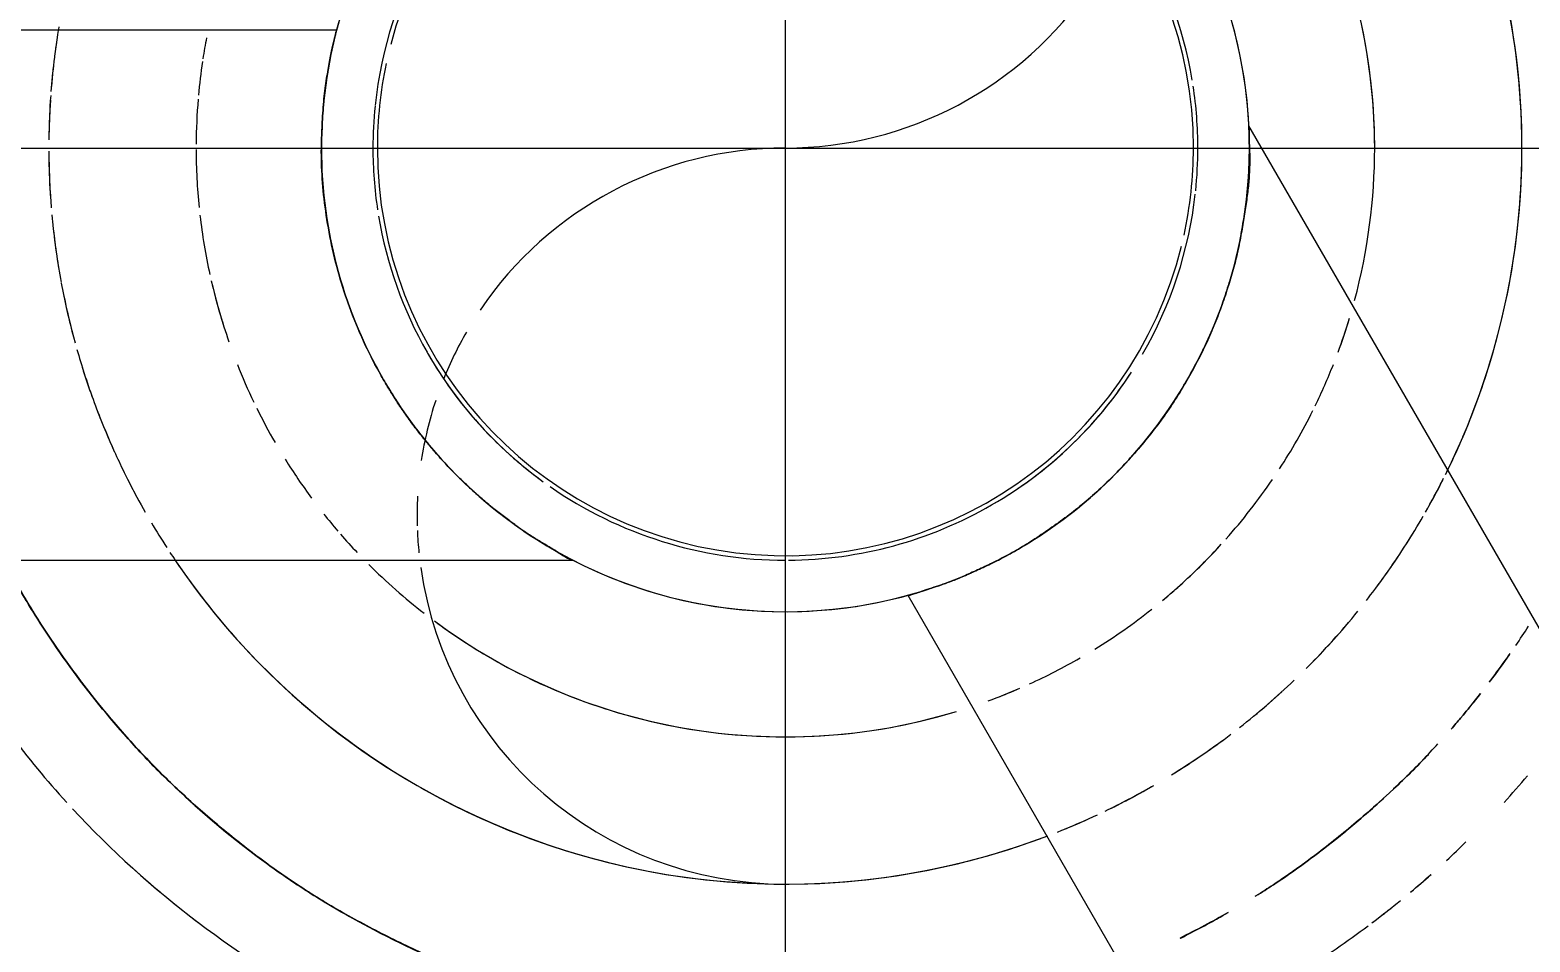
# Model space of a CAD drawing. Header units: metres. Extents: x -24.8 to 3.4, y -2.1 to 25.8.
# Drawn here: x -4.67498 to -4.64952, y 0.48652 to 0.502 of the extents above; entities that cross this region are included whole.
import ezdxf

# ---------------------------------------------------------------- set-up
doc = ezdxf.new("R2010")
doc.units = ezdxf.units.M
for name, color, linetype, lineweight in [('A-ANNO-DIMS', 7, 'Continuous', 5), ('A-ANNO-DIMS-25', 7, 'Continuous', 5), ('P-PIPE', 7, 'Continuous', 5), ('P-PIPE-CNTR', 7, 'Continuous', 5), ('P-SANR-FIXT', 7, 'Continuous', 5)]:
    doc.layers.add(name, color=color, linetype=linetype, lineweight=lineweight)
doc.styles.add('Century Gothic_4', font='GOTHIC.TTF', dxfattribs={"height": 0.025})
doc.dimstyles.new('Setores_1_mm_1', dxfattribs={"dimscale": 0.3048, "dimtxt": 0.02610420674293815, "dimasz": 0.2604166666666666, "dimexe": 0.1968503937007874, "dimexo": 0.1230314960629921, "dimgap": 0.1435367454068242, "dimtad": 1, "dimrnd": 0.01, "dimzin": 0, "dimdsep": 46, "dimtxsty": 'Century Gothic_4', "dimblk1": 'OBLIQUE', "dimblk2": 'OBLIQUE', "dimsah": 1, "dimcen": 0.09, "dimazin": 0, "dimtfac": 1, "dimtdec": 4, "dimtix": 1, "dimtmove": 0, "dimatfit": 3, "dimfxl": 1, "dimtvp": 1, "dimtolj": 1, "dimtzin": 0, "dimarcsym": 2})

# ---------------------------------------------------------------- blocks, each defined once
blk = doc.blocks.new('UT_Ducha higiênica - UT_Ducha higiênica-3628668-BB')
at = {"layer": 'P-SANR-FIXT'}
for p, q in [((-10.99669107827155, 0.5019999999999996), (-11.01957471261543, 0.5019999999999996)), ((-10.96776253478857, 0.4770862251849087), (-10.98120913343246, 0.5003764172242423)), ((-11.01957471261543, 0.4929999999999973), (-10.99268151532814, 0.4929999999999973)), ((-10.98699858059477, 0.4924040338572263), (-10.97555676342256, 0.472586225184782))]:
    blk.add_line(p, q, dxfattribs=at)
for centre, radius, start, end in [((-10.98907471261542, 0.5), 0.01499999999999524, 359.9999999999991, 52.45709492384233), ((-10.98907471261535, 0.5), 0.007874580992599078, 4.460727940752582e-13, 180), ((-10.98907471261535, 0.5), 0.007874580992597302, 180, 0), ((-10.98907471261542, 0.5), 0.01500000000000407, 207.9268678150187, 292.4570949241784)]:
    blk.add_arc(centre, radius, start, end, dxfattribs=at)
at = {"layer": 'P-SANR-FIXT', "color": 253, "true_color": 0xa6a6a6}
for centre, radius, start, end in [((-10.98907471261542, 0.5), 0.01249999999999929, 359.9999999999996, 50.87077809407534), ((-10.98907471261535, 0.5), 0.007874580992599078, 4.460727940752582e-13, 180), ((-10.98907471261535, 0.5), 0.007874580992599078, 4.460727940752582e-13, 180), ((-10.98907471261541, 0.5000000000000007), 0.01000000000000009, 359.9999999999984, 48.4913028495025), ((-10.98907471261535, 0.5), 0.006924652297967358, 9.186178726684442e-13, 165.3081653416415), ((-10.98907471261535, 0.5), 0.006924652297971789, 168.0349155682232, 179.9999999999999), ((-10.98907471261535, 0.5), 0.007874580992597302, 180, 0), ((-10.98907471261535, 0.5), 0.00787458099259375, 180, 0), ((-10.98907471261535, 0.5), 0.006924652297970272, 180.0000000000001, 346.0621855442309), ((-10.98907471261535, 0.5), 0.00692465229796646, 347.654695782666, 0), ((-10.98907471261541, 0.5000000000000007), 0.009999999999999605, 344.9999999999951, 359.9999999999955), ((-10.98907471261542, 0.5), 0.01250000000000287, 333.9150769505802, 359.9999999999994), ((-10.98907471261542, 0.5), 0.0124999999999983, 214.3455844122642, 290.8707780944263), ((-10.98907471261541, 0.5000000000000007), 0.009999999999999728, 224.9999999999968, 232.2007364763398), ((-10.98907471261542, 0.5), 0.01500000000000043, 211.6947638325827, 222.0343820555475), ((-10.98907471261541, 0.5000000000000007), 0.01000000000000207, 233.4374999998324, 286.8729653399795), ((-10.98907471261542, 0.5), 0.01499999999999331, 325.7210399317092, 327.2182693517577), ((-10.98907471261542, 0.5), 0.0149999999999949, 322.8068220142629, 325.0951171073077), ((-10.98907471261542, 0.5), 0.01499999999999597, 320.1764769263763, 321.8504674213102), ((-10.98907471261542, 0.5), 0.01499999999999566, 316.1246208904353, 317.5877891786339), ((-10.98907471261542, 0.5), 0.01499999999999206, 307.2826988755065, 315.0000000000105), ((-10.98907471261542, 0.5), 0.01499999999999227, 302.0936002104436, 305.8898077391485), ((-10.98907471261542, 0.5), 0.01499999999999784, 296.5698654959632, 299.6542506593273)]:
    blk.add_arc(centre, radius, start, end, dxfattribs=at)
at = {"layer": 'P-SANR-FIXT', "color": 254, "true_color": 0xdfdfdf}
for centre, radius, start, end in [((-10.98907471261542, 0.5), 0.0125000000000006, 5.088887490342156e-13, 45.00000000000026), ((-10.98907471261535, 0.5), 0.007874580992595867, 8.078029001043795e-13, 59.13979484961662), ((-10.98907471261544, 0.5000000000000092), 0.007000000000000022, 9.496322211354105, 54.05693338717622), ((-10.98907471261544, 0.5000000000000092), 0.00700000000000146, 9.49632221135602, 54.05693338718181), ((-10.98907471261535, 0.5), 0.007874580992595968, 150.0000000000037, 180.0000000000002), ((-10.98907471261544, 0.5000000000000092), 0.007000000000000759, 150.314793809861, 174.0569333768611), ((-10.98907471261544, 0.5000000000000092), 0.007000000000001311, 150.3147938098374, 174.0569333768607), ((-10.98907471261541, 0.5000000000000007), 0.009999999999998684, 6.361109362925199e-13, 15.00000000000065), ((-10.98907471261542, 0.5), 0.0124999999999985, 171.3712101809212, 172.8407771679282), ((-10.98907471261541, 0.5000000000000007), 0.009999999999997579, 169.2025657086964, 171.2912575496474), ((-10.98907471261542, 0.5), 0.01250000000000053, 173.2585033924751, 175.606225830556), ((-10.98907471261541, 0.5000000000000007), 0.009999999999997573, 171.5625000000577, 174.8659054470339), ((-10.98907471261544, 0.5000000000000092), 0.00700000000000206, 9.08729908990116e-13, 8.637522792247548), ((-10.98907471261544, 0.5000000000000092), 0.007000000000002326, 9.08729908989459e-13, 8.637522792247871), ((-10.98907471261542, 0.5), 0.01249999999999774, 176.2715738973482, 179.3561400195359), ((-10.98907471261541, 0.5000000000000007), 0.009999999999994761, 175.2416114417314, 179.6301761423063), ((-10.98907471261544, 0.5000000000000092), 0.006999999999999673, 174.160608633676, 180), ((-10.98907471261544, 0.5000000000000092), 0.006999999999997897, 174.1606086336774, 180), ((-10.98907471261542, 0.5), 0.01250000000000053, 180.2366182109479, 184.2063479693639), ((-10.98907471261541, 0.5000000000000007), 0.00999999999999734, 180.1359100770842, 185.7860035821161), ((-10.98907471261535, 0.5), 0.007874580992595002, 180, 209.3829096236941), ((-10.98907471261544, 0.5000000000000092), 0.007000000000000363, 180, 188.6375226234741), ((-10.98907471261544, 0.5000000000000092), 0.007000000000000363, 180, 188.6375226234741), ((-10.98907471261535, 0.5), 0.007874580992597302, 330.8424480192313, 0), ((-10.98907471261544, 0.5000000000000092), 0.006999999999997897, 354.0569333912052, 0), ((-10.98907471261544, 0.5000000000000092), 0.007000000000003226, 354.0569333912022, 0), ((-10.98907471261541, 0.5000000000000007), 0.01000000000000156, 344.9999999999957, 0), ((-10.98907471261542, 0.5), 0.01249999999999996, 333.9150769505832, 2.544443745170813e-13), ((-10.98907471261544, 0.5000000000000092), 0.00699999999999686, 330.0000000003106, 353.5783911071567), ((-10.98907471261544, 0.5000000000000092), 0.007000000000002156, 330.0000000003064, 353.5783911071569), ((-10.98907471261542, 0.5), 0.01249999999999836, 185.220006377664, 189.4773970807998), ((-10.98907471261541, 0.5000000000000007), 0.01000000000000224, 186.5625000000089, 192.4117640572838), ((-10.98907471261544, 0.5000000000000092), 0.007000000000002482, 189.4963222095368, 209.6852061901446), ((-10.98907471261544, 0.5000000000000092), 0.006999999999997852, 189.4963222095307, 209.68520619015), ((-10.98907471261542, 0.5), 0.01249999999999561, 190.5763907439876, 194.6805557230521), ((-10.98907471261541, 0.5000000000000007), 0.01000000000000283, 193.0474852816784, 199.204176453834), ((-10.98907471261541, 0.5000000000000007), 0.009999999999999733, 339.7032784502007, 343.2031597390673), ((-10.98907471261542, 0.5), 0.01249999999999862, 195.8800879147047, 199.835184176473), ((-10.98907471261544, 0.5000000000000092), 0.007000000000000071, 210.0000000004509, 234.0569333809045), ((-10.98907471261544, 0.5000000000000092), 0.006999999999999936, 210.0000000004578, 224.9999999999993), ((-10.98907471261541, 0.5000000000000007), 0.0100000000000013, 201.5624999999515, 205.5546525334702), ((-10.98907471261544, 0.5000000000000092), 0.007000000000000804, 300.0000000006086, 327.0725126790691), ((-10.98907471261544, 0.5000000000000092), 0.006999999999999839, 315.0000000000105, 327.0725126790726), ((-10.98907471261541, 0.5000000000000007), 0.009999999999998612, 334.0484734996619, 338.4375000000223), ((-10.98907471261535, 0.5), 0.007874580992595099, 210.567377676559, 239.9999999999982), ((-10.98907471261535, 0.5), 0.007874580992597413, 301.632335961364, 328.9686529740924), ((-10.98907471261542, 0.5), 0.0125000000000008, 200.9801059551672, 204.3453914265765), ((-10.98907471261541, 0.5000000000000007), 0.01000000000000206, 206.2254013819048, 209.9999999998978), ((-10.98907471261541, 0.5000000000000007), 0.01000000000000082, 326.992302143182, 333.5181071895544), ((-10.98907471261544, 0.5000000000000092), 0.006999999999996547, 224.9999999999857, 234.0569333809243), ((-10.98907471261544, 0.5000000000000092), 0.007000000000001192, 300.0000000006071, 315.0000000000048), ((-10.98907471261542, 0.5), 0.01250000000000151, 205.3546732271589, 208.0916945716876), ((-10.98907471261541, 0.5000000000000007), 0.01000000000000261, 211.9131426798558, 216.4815836154827), ((-10.98907471261541, 0.5000000000000007), 0.01000000000000153, 318.3915301691925, 325.7600498609655), ((-10.98907471261542, 0.5), 0.01250000000000278, 330.9145501898525, 333.3383266435388), ((-10.98907471261544, 0.5000000000000092), 0.006999999999999673, 235.2310273686996, 269.9999999999996), ((-10.98907471261544, 0.5000000000000092), 0.006999999999997897, 235.2310273687036, 269.9999999999996), ((-10.98907471261544, 0.5000000000000092), 0.00700000000000123, 270.4434335828425, 299.9999999999878), ((-10.98907471261544, 0.5000000000000092), 0.006999999999996615, 270.4434335828864, 300.0000000000042), ((-10.98907471261541, 0.5000000000000007), 0.00999999999999732, 218.4374999998452, 220.584524228729), ((-10.98907471261542, 0.5), 0.01250000000000195, 327.3750000000103, 329.9999999999978), ((-10.98907471261541, 0.5000000000000007), 0.009999999999999157, 220.9621276740984, 223.3944148815366), ((-10.98907471261535, 0.5), 0.007874580992595987, 240.4019693269685, 300.0000000000094), ((-10.98907471261541, 0.5000000000000007), 0.009999999999998474, 314.9999999999988, 317.7036152264334), ((-10.98907471261542, 0.5), 0.01250000000000142, 322.0777517247054, 326.322463254041), ((-10.98907471261542, 0.5), 0.01499999999999992, 207.9268678150219, 211.6947638325819), ((-10.98907471261542, 0.5), 0.01250000000000115, 214.3455844122706, 290.870778094422), ((-10.98907471261541, 0.5000000000000007), 0.01000000000000276, 309.7980108102436, 314.9999999999045), ((-10.98907471261541, 0.5000000000000007), 0.0100000000000012, 301.6736529005153, 308.437499999938), ((-10.98907471261542, 0.5), 0.0125000000000006, 314.9999999999998, 319.9787924786841), ((-10.98907471261542, 0.5), 0.01499999999999932, 325.7210399317103, 327.2182693517547), ((-10.98907471261541, 0.5000000000000007), 0.009999999999999055, 240.0000000000022, 252.3186190429961), ((-10.98907471261541, 0.5000000000000007), 0.0100000000000011, 294.4722572899616, 299.9999999998811), ((-10.98907471261542, 0.5), 0.0150000000000024, 322.8068220142534, 325.0951171073061), ((-10.98907471261541, 0.5000000000000007), 0.01000000000000181, 290.1135267403522, 293.437499999869), ((-10.98907471261542, 0.5), 0.01250000000000157, 309.7468700584993, 312.3749999999865), ((-10.98907471261542, 0.5), 0.01500000000000385, 320.1764769263704, 321.8504674213082), ((-10.98907471261541, 0.5000000000000007), 0.009999999999998718, 253.1270346600144, 254.999999999841), ((-10.98907471261541, 0.5000000000000007), 0.009999999999998193, 254.9999999999984, 284.9999999998338), ((-10.98907471261541, 0.5000000000000007), 0.01000000000000034, 284.999999999998, 286.8729653399823), ((-10.98907471261542, 0.5), 0.01250000000000295, 301.9256212864982, 307.2075802553225), ((-10.98907471261542, 0.5), 0.01500000000000022, 222.0343820555471, 224.9999999999998), ((-10.98907471261542, 0.5), 0.01500000000000025, 226.3789540936264, 239.9348695129934), ((-10.98907471261542, 0.5), 0.01250000000000181, 295.7308222135978, 300.0000000000087), ((-10.98907471261542, 0.5), 0.01250000000000161, 292.263846551988, 295.0651753646389), ((-10.98907471261542, 0.5), 0.01500000000000153, 240.0000000000013, 254.4979362410573)]:
    blk.add_arc(centre, radius, start, end, dxfattribs=at)
at = {"layer": 'P-SANR-FIXT', "color": 7, "true_color": 0xf3f3f3}
for centre, radius, start, end in [((-10.98907471261542, 0.5), 0.01249999999999918, 171.3712101809225, 172.8407771679283), ((-10.98907471261541, 0.5000000000000007), 0.009999999999998888, 169.2025657086932, 171.2912575496439), ((-10.98907471261542, 0.5), 0.01249999999999674, 173.2585033924772, 175.6062258305578), ((-10.98907471261541, 0.5000000000000007), 0.01000000000000043, 171.5625000000499, 174.86590544703), ((-10.98907471261542, 0.5), 0.01249999999999926, 176.2715738973482, 179.3561400195362), ((-10.98907471261541, 0.5000000000000007), 0.01000000000000075, 175.2416114417288, 179.6301761423031), ((-10.98907471261542, 0.5), 0.01250000000000206, 180.2366182109487, 184.2063479693643), ((-10.98907471261541, 0.5000000000000007), 0.0100000000000012, 180.1359100770808, 185.7860035821151), ((-10.98907471261542, 0.5), 0.0125000000000018, 185.2200063776659, 189.4773970808015), ((-10.98907471261541, 0.5000000000000007), 0.009999999999998154, 186.5625000000026, 192.4117640572756), ((-10.98907471261542, 0.5), 0.0124999999999977, 190.5763907439884, 194.6805557230528), ((-10.98907471261541, 0.5000000000000007), 0.009999999999997978, 193.0474852816691, 197.6813809569737), ((-10.98907471261541, 0.5000000000000007), 0.0100000000000019, 339.7032784501954, 343.0588571617243), ((-10.98907471261542, 0.5), 0.01249999999999999, 195.8800879147066, 199.8351841764754), ((-10.98907471261544, 0.5000000000000092), 0.007000000000002118, 209.6852061901437, 209.9999999999991), ((-10.98907471261544, 0.5000000000000092), 0.006999999999997503, 209.685206190149, 210.0000000000046), ((-10.98907471261541, 0.5000000000000007), 0.01000000000000069, 201.5624999999477, 205.5546525334663), ((-10.98907471261541, 0.5000000000000007), 0.0100000000000006, 334.0484734996321, 338.4375000000163), ((-10.98907471261542, 0.5), 0.01249999999999721, 200.980105955159, 204.3453914265705), ((-10.98907471261541, 0.5000000000000007), 0.01000000000000039, 206.2254013818991, 209.9999999998919), ((-10.98907471261541, 0.5000000000000007), 0.009999999999999424, 326.9923021431679, 333.518107189537), ((-10.98907471261542, 0.5), 0.01250000000000127, 205.3546732271586, 208.0916945716834), ((-10.98907471261541, 0.5000000000000007), 0.009999999999999584, 211.9131426798463, 216.4815836154729), ((-10.98907471261541, 0.5000000000000007), 0.01000000000000344, 318.3915301691864, 325.7600498609543), ((-10.98907471261542, 0.5), 0.01250000000000512, 330.9145501898481, 333.3383266435455), ((-10.98907471261541, 0.5000000000000007), 0.00999999999999842, 218.4374999998468, 220.5845242287308), ((-10.98907471261542, 0.5), 0.01249999999999811, 327.3750000000139, 330.0000000000016), ((-10.98907471261541, 0.5000000000000007), 0.01000000000000077, 220.9621276741019, 223.39441488154), ((-10.98907471261541, 0.5000000000000007), 0.009999999999998533, 309.7980108102552, 317.7036152264247), ((-10.98907471261542, 0.5), 0.01249999999999757, 322.077751724729, 326.3224632540492), ((-10.98907471261541, 0.5000000000000007), 0.009999999999998222, 224.9999999999914, 232.2007364763364), ((-10.98907471261541, 0.5000000000000007), 0.009999999999996989, 301.6736529005246, 308.4374999999302), ((-10.98907471261541, 0.5000000000000007), 0.01000000000000082, 233.4374999998137, 239.9999999998467), ((-10.98907471261542, 0.5), 0.01250000000000122, 314.9999999999984, 319.9787924786775), ((-10.98907471261541, 0.5000000000000007), 0.009999999999998614, 294.4722572899664, 299.9999999998699), ((-10.98907471261541, 0.5000000000000007), 0.009999999999997778, 290.9466991410492, 293.437499999877), ((-10.98907471261542, 0.5), 0.01249999999999673, 309.746870058504, 312.3749999999975), ((-10.98907471261542, 0.5), 0.01250000000000134, 301.9256212865016, 307.2075802553261), ((-10.98907471261542, 0.5), 0.01500000000000033, 316.1246208904361, 317.5877891786296), ((-10.98907471261542, 0.5), 0.0124999999999982, 295.7308222136043, 299.8122296408292), ((-10.98907471261542, 0.5), 0.01500000000000217, 307.2826988755032, 312.6073881704191), ((-10.98907471261542, 0.5), 0.01249999999999831, 292.2638465519933, 295.0651753646374), ((-10.98907471261542, 0.5), 0.01500000000000258, 302.0936002104421, 305.889807739129), ((-10.98907471261542, 0.5), 0.01499999999999708, 296.5698654959812, 299.6542506593264)]:
    blk.add_arc(centre, radius, start, end, dxfattribs=at)
at = {"layer": 'P-SANR-FIXT', "color": 7, "true_color": 0xfafafa}
blk.add_arc((-10.98907471261542, 0.5), 0.01250000000000078, 299.8122296408242, 300.0000000000109, dxfattribs=at)
at = {"layer": 'P-SANR-FIXT'}
for points, knots in [([(-10.99694929360795, 0.5), (-10.99694600552347, 0.5001533981529037), (-10.99693508847039, 0.5004473710641563), (-10.99691231874376, 0.500777425325057), (-10.99688551707619, 0.501016019920335), (-10.99686086203664, 0.5011816090876627), (-10.99683485809986, 0.5013333583706098), (-10.99681102743689, 0.5014708042318814), (-10.99678815736388, 0.5015933814801337), (-10.99675608365553, 0.5017363033173834), (-10.99670913070762, 0.5019314333450662), (-10.99669389068603, 0.5020000000000018), (-10.99669107827155, 0.5020000000000018)], [0, 0, 0, 0, 0.125, 0.25, 0.3125, 0.375, 0.4375, 0.5, 0.5625, 0.625, 0.75, 1, 1, 1, 1]), ([(-10.99268151532814, 0.4930000000000018), (-10.99270059924207, 0.4930000000000018), (-10.99274943991985, 0.4930210057822786), (-10.99285612307071, 0.4930843153777629), (-10.99295465129063, 0.4931479274532062), (-10.99308075643453, 0.4932253259400249), (-10.99323255139676, 0.4933146622454013), (-10.99339782623393, 0.4934154250368425), (-10.99356312403248, 0.4935282880690359), (-10.99373029859723, 0.4936516634472162), (-10.99390765940625, 0.4937834284536297), (-10.99408788494465, 0.4939246746516761), (-10.99426602162871, 0.4940770649946302), (-10.99444327514294, 0.4942397359988164), (-10.99462290335379, 0.4944107035655497), (-10.99480115128859, 0.4945912428150969), (-10.99497488354155, 0.4947826470772285), (-10.99514549927844, 0.4949841923847041), (-10.99531471278017, 0.4951943763859976), (-10.99547949699125, 0.4954141188177311), (-10.99563692896644, 0.4956441423857179), (-10.99578841065582, 0.4958839053327756), (-10.99598492161281, 0.4962147776605745), (-10.99620930709571, 0.4966491437327665), (-10.99644219646691, 0.4972019080721016), (-10.99670097241441, 0.4979627882467036), (-10.99690391563362, 0.4989416874267582), (-10.99695380596723, 0.4996646796792813), (-10.99694929360795, 0.5)], [0, 0, 0, 0, 0.05555555555555555, 0.08333333333333333, 0.1111111111111111, 0.1388888888888889, 0.1666666666666667, 0.1944444444444444, 0.2222222222222222, 0.25, 0.2777777777777778, 0.3055555555555556, 0.3333333333333333, 0.361111111111111, 0.3888888888888888, 0.4166666666666666, 0.4444444444444444, 0.4722222222222222, 0.5, 0.5277777777777778, 0.5555555555555556, 0.5833333333333334, 0.6111111111111112, 0.6666666666666666, 0.7222222222222222, 0.7777777777777778, 0.8888888888888888, 1, 1, 1, 1]), ([(-10.98120013162276, 0.5), (-10.98119018866887, 0.4998574566598153), (-10.98119218688788, 0.4996270368376991), (-10.98122305604431, 0.4992890079141117), (-10.98126016782849, 0.4990218429160997), (-10.98130509686005, 0.4987378784428252), (-10.98135681054311, 0.4984388940177341), (-10.98141068894989, 0.4981825562461729), (-10.98146262875276, 0.4979752627845726), (-10.98150733890531, 0.4978196488679311), (-10.98155637163647, 0.4976628614965966), (-10.98162504862198, 0.4974507814944096), (-10.98171951749133, 0.497182223350868), (-10.98184913469347, 0.496857287745853), (-10.98200034964994, 0.4965347820926134), (-10.9821707096068, 0.4962124363063585), (-10.98235589798069, 0.4958890037699424), (-10.98255901892151, 0.495569957713392), (-10.98278162824734, 0.4952607904182764), (-10.98302311723969, 0.4949607391653801), (-10.98336490158735, 0.4945706290534041), (-10.98382020910106, 0.4941158777812572), (-10.98430673485529, 0.4937283757059689), (-10.98464812527413, 0.4934899610710377), (-10.98483984151834, 0.4933632543824469), (-10.98502782778721, 0.4932420613010749), (-10.98525923584206, 0.4931061072322894), (-10.98552952185075, 0.4929675475019423), (-10.98574275733726, 0.492867494496731), (-10.98590367287339, 0.492794654006818), (-10.98601846889552, 0.492742359405941), (-10.98612818121632, 0.4926942509065469), (-10.98626886170549, 0.4926381699825166), (-10.98643183491468, 0.4925800170143856), (-10.98660280169851, 0.4925251293663293), (-10.98674398162795, 0.4924785311444927), (-10.98685389080545, 0.4924399493312126), (-10.98696136470138, 0.492406271527697), (-10.98699607849857, 0.4923997000994656), (-10.98699858059478, 0.4924040338572312)], [0, 0, 0, 0, 0.05555555555555555, 0.08333333333333333, 0.1111111111111111, 0.1388888888888889, 0.1666666666666667, 0.1944444444444444, 0.2083333333333333, 0.2222222222222222, 0.2361111111111111, 0.25, 0.2777777777777778, 0.3055555555555556, 0.3333333333333333, 0.361111111111111, 0.3888888888888888, 0.4166666666666666, 0.4444444444444444, 0.4722222222222222, 0.5, 0.5555555555555556, 0.6111111111111112, 0.6388888888888888, 0.6527777777777777, 0.6666666666666666, 0.6944444444444444, 0.7222222222222222, 0.75, 0.7638888888888888, 0.7777777777777778, 0.7916666666666667, 0.8055555555555556, 0.8333333333333333, 0.861111111111111, 0.8888888888888888, 0.9166666666666666, 0.9444444444444444, 1, 1, 1, 1]), ([(-10.99658820158094, 0.4870174161445041), (-10.99685259615613, 0.4871678795928431), (-10.99736548963262, 0.4874812016205357), (-10.99808906435105, 0.4879984241793218), (-10.99876758399613, 0.4885466817882834), (-10.99940323555393, 0.4891118411882339), (-10.99999381532507, 0.4896977428797219), (-11.00072009146706, 0.4905189077894745), (-11.00133479804129, 0.4913351359570824), (-11.00173555778397, 0.4919509520869504), (-11.0018477620318, 0.4921325377969903)], [0.2857142857142857, 0.2857142857142857, 0.2857142857142857, 0.2857142857142857, 0.3214285714285714, 0.3571428571428571, 0.3928571428571428, 0.4285714285714285, 0.4642857142857143, 0.5, 0.5714285714285714, 0.6008468059628375, 0.6008468059628375, 0.6008468059628375, 0.6008468059628375])]:
    blk.add_open_spline(points, degree=3, knots=knots, dxfattribs=at)
at = {"layer": 'P-SANR-FIXT', "color": 253, "true_color": 0xa6a6a6}
for points, knots in [([(-10.99669107827155, 0.5020000000000018), (-10.99669389068603, 0.5020000000000018), (-10.99670913070762, 0.5019314333450662), (-10.99675608365553, 0.5017363033173834), (-10.99678815736388, 0.5015933814801337), (-10.99681102743689, 0.5014708042318814), (-10.99683485809986, 0.5013333583706098), (-10.99686086203664, 0.5011816090876628), (-10.99688551707619, 0.501016019920335), (-10.99691231874376, 0.5007774253250571), (-10.99693508847039, 0.5004473710641563), (-10.99694600552347, 0.5001533981529037), (-10.99694929360794, 0.5)], [0, 0, 0, 0, 0.25, 0.375, 0.4375, 0.5, 0.5625, 0.625, 0.6875, 0.75, 0.875, 1, 1, 1, 1]), ([(-10.99694929360794, 0.5), (-10.99695380596722, 0.4996646796792814), (-10.99690391577907, 0.4989416873827646), (-10.9967009720144, 0.4979627883676859), (-10.99644219715783, 0.4972019078631322), (-10.99620930445932, 0.49664914453015), (-10.9959849293856, 0.4962147753096681), (-10.99578839719207, 0.4958839094049303), (-10.99562436228827, 0.4956241449620156), (-10.99543949485789, 0.4953573039787963), (-10.99523084757789, 0.4950872466063159), (-10.99505290117322, 0.4948741761581228), (-10.99491012932219, 0.4947105434168598), (-10.99476412530464, 0.4945529904680925), (-10.99457820577158, 0.4943661734607848), (-10.9943909846003, 0.4941916836924792), (-10.99424398685085, 0.4940583748850874), (-10.99409539860675, 0.493930953619048), (-10.99390732255253, 0.4937825439161491), (-10.99372331804138, 0.4936464578936804), (-10.99358349369356, 0.4935443169422226), (-10.99344727545455, 0.4934471501305591), (-10.9932717551643, 0.4933377553012193), (-10.99311110733261, 0.4932430949781096), (-10.99300076998119, 0.4931768247085125), (-10.99290772073279, 0.493117128802866), (-10.99277306580769, 0.4930328087768886), (-10.99270537022056, 0.4930000000000018), (-10.99268151532814, 0.4930000000000018)], [0, 0, 0, 0, 0.1111111111111111, 0.2222222222222222, 0.2777777777777778, 0.3333333333333333, 0.3888888888888888, 0.4166666666666666, 0.4444444444444444, 0.4791666666666666, 0.5138888888888888, 0.548611111111111, 0.5659722222222221, 0.5833333333333333, 0.6180555555555555, 0.6527777777777777, 0.6701388888888888, 0.6875, 0.7222222222222222, 0.7569444444444444, 0.7743055555555556, 0.7916666666666667, 0.826388888888889, 0.8611111111111112, 0.8784722222222223, 0.8958333333333334, 0.9305555555555556, 1, 1, 1, 1]), ([(-10.98699858059478, 0.4924040338572312), (-10.98699607849856, 0.4923997000994656), (-10.98696136470119, 0.4924062715275035), (-10.98685389080576, 0.4924399493315351), (-10.98674398162676, 0.492478531143267), (-10.98660280170295, 0.4925251293709094), (-10.98643183489808, 0.4925800169972907), (-10.98626886175435, 0.4926381700328337), (-10.9861281811317, 0.4926942508193951), (-10.98601846921852, 0.4927423597385982), (-10.98590367166599, 0.4927946527633409), (-10.98574276374851, 0.4928675010995584), (-10.98552947018652, 0.4929674942938811), (-10.9853044320916, 0.4930831669652544), (-10.98512013389544, 0.4931874148767318), (-10.98498089999645, 0.4932724304030774), (-10.98483982352623, 0.493363235852638), (-10.9846481355275, 0.493489971631076), (-10.98430672750618, 0.4937283681341343), (-10.9838202114029, 0.4941158801762388), (-10.9833649020309, 0.4945706294402934), (-10.98302311598093, 0.4949607379899829), (-10.98278163326441, 0.4952607951235472), (-10.982559000112, 0.495569940067705), (-10.98235596820169, 0.4958890696474189), (-10.98220136764389, 0.4961583369763526), (-10.98208588762957, 0.4963739450570765), (-10.98198883755217, 0.4965615664671497), (-10.98188630952198, 0.4967764442212357), (-10.98174916487231, 0.4971010015617212), (-10.98163264339208, 0.4974248356761408), (-10.98153094550008, 0.4977420000330306), (-10.98143830332783, 0.4980530861789062), (-10.98135436209156, 0.4984408064421751), (-10.98129344678393, 0.4988117804992531), (-10.98125026030915, 0.4990886496932767), (-10.98121545134391, 0.499354553361864), (-10.98119037681581, 0.4996667817252106), (-10.98119267440734, 0.4998930924948615), (-10.98120013162276, 0.5)], [0, 0, 0, 0, 0.05555555555555555, 0.08333333333333333, 0.1111111111111111, 0.1388888888888889, 0.1666666666666667, 0.1944444444444444, 0.2083333333333333, 0.2222222222222222, 0.2361111111111111, 0.25, 0.2777777777777778, 0.3055555555555556, 0.3194444444444444, 0.3333333333333333, 0.3472222222222222, 0.361111111111111, 0.3888888888888888, 0.4444444444444444, 0.5, 0.5277777777777778, 0.5555555555555556, 0.5833333333333334, 0.6111111111111112, 0.6388888888888888, 0.6527777777777777, 0.6666666666666666, 0.6875, 0.7083333333333333, 0.75, 0.7708333333333333, 0.7916666666666666, 0.8333333333333333, 0.875, 0.8958333333333333, 0.9166666666666666, 0.9583333333333333, 1, 1, 1, 1]), ([(-11.0018477620318, 0.4921325377969903), (-11.00187177583474, 0.4921714005276087), (-11.00203057056408, 0.4924313060471989), (-11.00217969911075, 0.4926955413188769), (-11.00230013355025, 0.4929215397203008)], [0.6008468059628375, 0.6008468059628375, 0.6008468059628375, 0.6008468059628375, 0.6071428571428571, 0.6428571428571428, 0.6428571428571428, 0.6428571428571428, 0.6428571428571428]), ([(-11.00184777523352, 0.4921325013576753), (-11.00173559368739, 0.491950852986529), (-11.00147681850085, 0.4915529645403605), (-11.00104112895917, 0.4909471794049187), (-11.00053865268108, 0.4903132570480305), (-10.99999378042482, 0.4896978392112094), (-10.99940324490542, 0.4891118153762895), (-10.99876758149041, 0.488546688704573), (-10.99808906502245, 0.4879984223261074), (-10.99736548945272, 0.4874812021171028), (-10.9968525961283, 0.4871678796696622), (-10.99658820158095, 0.487017416144504)], [0.3991531940371625, 0.3991531940371625, 0.3991531940371625, 0.3991531940371625, 0.4285714285714285, 0.4642857142857143, 0.5, 0.5357142857142857, 0.5714285714285714, 0.6071428571428571, 0.6428571428571428, 0.6785714285714286, 0.7142857142857143, 0.7142857142857143, 0.7142857142857143, 0.7142857142857143]), ([(-10.97727805745042, 0.4907363971075724), (-10.97738827084118, 0.4905952984603659), (-10.97755158275067, 0.4903931115294732), (-10.97772142727966, 0.4901937758829228), (-10.97777415772395, 0.490132942298986)], [0.4761942580418733, 0.4761942580418733, 0.4761942580418733, 0.4761942580418733, 0.5, 0.5105341516720205, 0.5105341516720205, 0.5105341516720205, 0.5105341516720205]), ([(-10.97891860741056, 0.4889627103052107), (-10.97907145644328, 0.4888232836154803), (-10.97944208945301, 0.4884980079426383), (-10.98006036020837, 0.487998422326125), (-10.98063792238833, 0.487585574181543), (-10.98098912768426, 0.487360444947909), (-10.98108971127033, 0.4872978660025201)], [0.5809418228852707, 0.5809418228852707, 0.5809418228852707, 0.5809418228852707, 0.6071428571428571, 0.6428571428571428, 0.6785714285714286, 0.6926649017312831, 0.6926649017312831, 0.6926649017312831, 0.6926649017312831])]:
    blk.add_open_spline(points, degree=3, knots=knots, dxfattribs=at)
at = {"layer": 'P-SANR-FIXT'}
blk.add_open_spline([(-10.98120913343247, 0.5003764172242454), (-10.98120584081371, 0.5003707142412639), (-10.98120490466569, 0.5003000483456821), (-10.98120368499337, 0.5001175492903785), (-10.98120013162276, 0.5)], degree=3, dxfattribs=at)
at = {"layer": 'P-SANR-FIXT', "color": 253, "true_color": 0xa6a6a6}
for points in [[(-10.98120013162276, 0.5), (-10.98120368499337, 0.5001175492903785), (-10.98120490466569, 0.5003000483456821), (-10.9812058408137, 0.5003707142412639), (-10.98120913343247, 0.5003764172242454)], [(-10.97679136684162, 0.4913919220329132), (-10.97689602436275, 0.491243360594429), (-10.97700388891339, 0.4910956928300438), (-10.97711489391144, 0.4909487932476707)], [(-10.97816325534987, 0.4897027382115487), (-10.97835248997914, 0.4895024979329246), (-10.97854933515227, 0.4893071566546174), (-10.97875370164134, 0.4891152982368441)], [(-10.99307808650876, 0.4855441016373893), (-10.9933942909492, 0.4856290865499014), (-10.99401690976017, 0.4858216135624387), (-10.99491773327477, 0.4861754627955352), (-10.99577912218149, 0.4865784209305017), (-10.99632380700576, 0.4868669526961651), (-10.99658820158094, 0.4870174161445041)]]:
    blk.add_open_spline(points, degree=3, dxfattribs=at)
at = {"layer": 'P-SANR-FIXT', "color": 254, "true_color": 0xdfdfdf}
for points, knots in [([(-11.00230013355025, 0.4929215397203008), (-11.00217969179861, 0.4926955615017836), (-11.00203054754543, 0.4924313695831262), (-11.00187178417787, 0.4921713774989398), (-11.00184777523352, 0.4921325013576753)], [0.3571428571428571, 0.3571428571428571, 0.3571428571428571, 0.3571428571428571, 0.3928571428571428, 0.3991531940371625, 0.3991531940371625, 0.3991531940371625, 0.3991531940371625]), ([(-10.97777419450881, 0.4901330438323667), (-10.97772146030924, 0.490193867050983), (-10.97755158041403, 0.4903931050798964), (-10.97738811272069, 0.490594862017067), (-10.97727783287222, 0.490735777228104)], [0.4894658483279793, 0.4894658483279793, 0.4894658483279793, 0.4894658483279793, 0.5, 0.5238057419581266, 0.5238057419581266, 0.5238057419581266, 0.5238057419581266]), ([(-10.98108971121739, 0.4872978658564076), (-10.98098912763029, 0.4873604447989676), (-10.98063792238022, 0.4875855741591481), (-10.98006036087978, 0.4879984241793393), (-10.97944208722938, 0.4884980018049961), (-10.97907145991455, 0.488823293196846), (-10.97891860995859, 0.4889627173382372)], [0.3073350982687167, 0.3073350982687167, 0.3073350982687167, 0.3073350982687167, 0.3214285714285714, 0.3571428571428571, 0.3928571428571428, 0.4190581771147292, 0.4190581771147292, 0.4190581771147292, 0.4190581771147292])]:
    blk.add_open_spline(points, degree=3, knots=knots, dxfattribs=at)
for points in [[(-10.97712873315331, 0.4909293614241771), (-10.97701274133568, 0.4910823898517599), (-10.97690026981721, 0.491236554337509), (-10.97679126924688, 0.4913916526524523)], [(-10.97875370164134, 0.4891152982368442), (-10.97854932975318, 0.4893071417520845), (-10.97835246982947, 0.4895024423159144), (-10.97816325534987, 0.4897027382115487)], [(-10.99658820158095, 0.487017416144504), (-10.9963238070336, 0.4868669526193458), (-10.99577912216857, 0.4865784209661536), (-10.99491773327822, 0.4861754627859823), (-10.99401690975924, 0.4858216135649983), (-10.99339429094906, 0.4856290865502981), (-10.99307808650876, 0.4855441016373894)], [(-10.98156122364988, 0.4870174161445187), (-10.98182561819724, 0.4868669526193599), (-10.98209796062974, 0.4867226867927633), (-10.98237769666105, 0.4865833941827695)]]:
    blk.add_open_spline(points, degree=3, dxfattribs=at)
at = {"layer": 'P-SANR-FIXT', "color": 7, "true_color": 0xf3f3f3}
blk.add_open_spline([(-10.98237769666106, 0.4865833941827695), (-10.98209796063721, 0.486722686813347), (-10.98182561822506, 0.4868669526961792), (-10.98156122364988, 0.4870174161445187)], degree=3, dxfattribs=at)
blk = doc.blocks.new('Joelho 45_90 - Agua Fria_Soldavel - MEP - Tigre - Standard-V61-BB')
at = {"layer": 'P-PIPE', "color": 254, "true_color": 0xdfdfdf}
for centre, radius, start, end in [((-10.98907471261541, 0.5000000000000009), 0.01249999999999578, 0, 50.87077809414261), ((-10.98907471261541, 0.5000000000000009), 0.01249999999999751, 333.9150769504934, 0), ((-10.98907471261541, 0.5000000000000009), 0.01249999999999688, 214.3455844122745, 239.999999999917), ((-10.98907471261541, 0.4999999999999895), 0.01650000000000112, 211.8444320959809, 222.3413940780119), ((-10.98907471261541, 0.5000000000000009), 0.01250000000000146, 239.99999999999, 290.8707780943374), ((-10.98907471261541, 0.4999999999999895), 0.01649999999999888, 222.8496217674702, 242.7829770349577), ((-10.98907471261541, 0.4999999999999895), 0.01649999999999895, 227.9784299724087, 229.9999999999967), ((-10.98907471261541, 0.4999999999999895), 0.01649999999999921, 230.9965994862826, 232.8988148356862)]:
    blk.add_arc(centre, radius, start, end, dxfattribs=at)
at = {"layer": 'P-PIPE', "color": 7, "true_color": 0xf3f3f3}
for centre, radius, start, end in [((-10.98907471261541, 0.5000000000000009), 0.01250000000000424, 171.3712101809298, 172.8407771679376), ((-10.98907471261541, 0.5000000000000009), 0.01250000000000165, 173.2585033924852, 175.6062258305676), ((-10.98907471261541, 0.5000000000000009), 0.01250000000000101, 176.2715738973584, 179.3561400195453), ((-10.98907471261541, 0.5000000000000009), 0.01250000000000041, 180.2366182109585, 184.2063479693743), ((-10.98907471261541, 0.5000000000000009), 0.01249999999999771, 185.2200063776635, 189.477397080812), ((-10.98907471261541, 0.5000000000000009), 0.01250000000000249, 190.5763907439893, 194.6805557230632), ((-10.98907471261541, 0.5000000000000009), 0.0125000000000024, 195.8800879147151, 199.8351841764885), ((-10.98907471261541, 0.5000000000000009), 0.01250000000000322, 200.9801059551862, 204.3453914265951), ((-10.98907471261541, 0.5000000000000009), 0.01249999999999741, 205.354673227164, 208.0916945716959), ((-10.98907471261541, 0.5000000000000009), 0.01249999999999961, 330.9145501897668, 333.3383266434432), ((-10.98907471261541, 0.5000000000000009), 0.0124999999999964, 327.3749999999782, 329.9999999999517), ((-10.98907471261541, 0.5000000000000009), 0.01250000000000003, 322.07775172462, 326.3224632539789), ((-10.98907471261541, 0.5000000000000009), 0.01249999999999969, 315.0000000000019, 319.9787924785938), ((-10.98907471261541, 0.5000000000000009), 0.01249999999999885, 309.7468700584882, 312.3749999999284), ((-10.98907471261541, 0.5000000000000009), 0.01250000000000372, 301.9256212864226, 307.2075802552508), ((-10.98907471261541, 0.4999999999999895), 0.01649999999999631, 317.6586059218722, 319.746889088327), ((-10.98907471261541, 0.5000000000000009), 0.0125000000000017, 295.7308222135117, 299.8122296407321), ((-10.98907471261541, 0.5000000000000009), 0.0125000000000043, 292.2638465519061, 295.0651753645629), ((-10.98907471261541, 0.4999999999999895), 0.01649999999999497, 312.8496217674815, 314.4205000806481), ((-10.98907471261541, 0.4999999999999895), 0.01649999999999962, 309.9999999999973, 311.6165536847076), ((-10.98907471261541, 0.4999999999999895), 0.01649999999999591, 310.0372396721709, 311.5936687381795), ((-10.98907471261541, 0.4999999999999895), 0.01650000000000326, 307.2094377727088, 309.249437681639), ((-10.98907471261541, 0.4999999999999895), 0.01650000000000167, 307.1011851642467, 309.0034005136644), ((-10.98907471261541, 0.4999999999999895), 0.01650000000000064, 302.169954266742, 306.8253694327606)]:
    blk.add_arc(centre, radius, start, end, dxfattribs=at)
at = {"layer": 'P-PIPE', "color": 7, "true_color": 0xfafafa}
blk.add_arc((-10.98907471261541, 0.5000000000000009), 0.01249999999999723, 299.812229640741, 299.9999999999897, dxfattribs=at)
blk = doc.blocks.new('DIMBLOCK38-BB')
at = {"layer": 'A-ANNO-DIMS-25', "lineweight": 25}
for p, q in [((-4.850730334748253, 0.5000000000000007), (-4.890417834748249, 0.5396875000000008)), ((-4.850730334748253, 0.5000000000000007), (-4.811042834748241, 0.4603125000000007)), ((-4.850730334748253, 0.1999999999999954), (-4.890417834748249, 0.2396874999999954)), ((-4.850730334748253, 0.1999999999999954), (-4.811042834748241, 0.1603124999999954))]:
    blk.add_line(p, q, dxfattribs=at)
at = {"layer": 'A-ANNO-DIMS-25'}
for p, q in [((-4.850730334748253, 0.5000000000000007), (-4.910730334748241, 0.5000000000000007)), ((-4.850730334748253, 0.5000000000000007), (-4.850730334748253, 0.1999999999999954)), ((-4.850730334748253, 0.5000000000000007), (-4.69965852914696, 0.5000000000000007)), ((-4.850730334748253, 0.1999999999999953), (-4.910730334748241, 0.1999999999999953)), ((-4.850730334748253, 0.1999999999999953), (-4.832103733991568, 0.1999999999999953))]:
    blk.add_line(p, q, dxfattribs=at)
at = {"layer": 'A-ANNO-DIMS-25', "color": 0, "insert": (-4.92652432704396, 0.2948911190982397), "char_height": 0.025, "width": 0.1322613141642199, "attachment_point": 1, "rotation": 90, "line_spacing_factor": 0.9845015114479526, "style": 'Century Gothic_4'}
blk.add_mtext('0,30 m', dxfattribs=at)
blk = doc.blocks.new('_Oblique')
at = {"color": 0, "linetype": 'ByBlock', "lineweight": -2}
blk.add_line((-0.5, -0.5), (0.5, 0.5), dxfattribs=at)

msp = doc.modelspace()

# ---------------------------------------------------------------- linework, layer by layer
at = {"layer": 'P-PIPE', "color": 254, "true_color": 0xdfefdf}
for centre, radius, start, end in [((-4.662158529146957, 0.5000000000000007), 0.01250000000000107, 0, 15.34866198313032), ((-4.662158529146957, 0.5062500000000008), 0.006250000000001421, 269.9999999999996, 325.9551695744067), ((-4.662158529146957, 0.4937500000000007), 0.006250000000001421, 90, 145.9551692376986), ((-4.662158529146957, 0.5000000000000007), 0.01250000000000206, 344.6513380168781, 0), ((-4.662158529146957, 0.5000000000000007), 0.01249999999999848, 336.9047516614277, 344.109895847719), ((-4.662158529146957, 0.4937500000000007), 0.006250000000000872, 188.0384757731053, 269.9999999999996), ((-4.662158529146957, 0.5000000000000007), 0.01249999999999974, 217.0549479239911, 239.0617125224894), ((-4.662158529146957, 0.5000000000000007), 0.01250000000000001, 240.3486619829806, 290.2828117470354)]:
    msp.add_arc(centre, radius, start, end, dxfattribs=at)
at = {"layer": 'P-PIPE', "color": 7, "true_color": 0xf3f9f3}
for centre, radius, start, end in [((-4.662158529146957, 0.5000000000000007), 0.01250000000000352, 170.5228154918727, 172.1752945921009), ((-4.662158529146957, 0.5000000000000007), 0.01250000000000326, 172.5907709029156, 175.208763522514), ((-4.662158529146957, 0.5000000000000007), 0.01250000000000007, 175.898075968805, 179.2989400129519), ((-4.662158529146957, 0.5000000000000007), 0.01250000000000117, 180.2590173088303, 184.6669525520646), ((-4.662158529146957, 0.5000000000000007), 0.01249999999999786, 185.7133614802786, 190.5228548583639), ((-4.662158529146957, 0.5000000000000007), 0.01250000000000297, 191.5746315112915, 195.3486619830574), ((-4.662158529146957, 0.4937500000000007), 0.006249999999999104, 150.000000000365, 158.0852367710696), ((-4.662158529146957, 0.5000000000000007), 0.01249999999999791, 197.3085042003661, 201.5543957827737), ((-4.662158529146957, 0.5000000000000007), 0.01249999999999907, 202.5138312757395, 206.12255436998), ((-4.662158529146957, 0.5000000000000007), 0.0125000000000043, 333.6721326611267, 336.2833894308317), ((-4.662158529146957, 0.5000000000000007), 0.01249999999999904, 330.3486619833438, 333.1665191283184), ((-4.662158529146957, 0.5000000000000007), 0.01249999999999739, 206.9789671165147, 209.6513380168225), ((-4.662158529146957, 0.4937500000000007), 0.006250000000002227, 176.8837100397605, 181.528800615591), ((-4.662158529146957, 0.5000000000000007), 0.01249999999999989, 210.6072353855043, 212.8635555577901), ((-4.662158529146957, 0.4937500000000007), 0.006249999999998744, 182.240070586557, 185.7561247875211), ((-4.662158529146957, 0.5000000000000007), 0.0124999999999993, 323.2797555635497, 328.4499640534258), ((-4.662158529146957, 0.5000000000000007), 0.01249999999999906, 213.3304061520138, 214.8699239170103), ((-4.662158529146957, 0.5000000000000007), 0.01250000000000311, 314.9999999999997, 320.9977215935299), ((-4.662158529146957, 0.5000000000000007), 0.01250000000000055, 308.0618391419578, 313.6906683206725), ((-4.662158529146957, 0.5000000000000007), 0.0124999999999993, 301.6276702350762, 306.4492369128877), ((-4.662158529146957, 0.5000000000000007), 0.01249999999999546, 297.1261045520125, 299.6513380168254), ((-4.662158529146957, 0.5000000000000007), 0.012500000000001, 291.6750370999987, 294.6757633145758)]:
    msp.add_arc(centre, radius, start, end, dxfattribs=at)
at = {"layer": 'P-PIPE', "color": 7, "true_color": 0xfafcfa}
msp.add_arc((-4.662158529146957, 0.4937500000000007), 0.006250000000001543, 161.7261092144562, 171.3045015008402, dxfattribs=at)
at = {"layer": 'P-PIPE-CNTR'}
for p, q in [((-4.662158529146993, 0.474999999999991), (-4.662158529146993, 0.5249999999999909)), ((-4.687158529146989, 0.499999999999991), (-4.637158529146994, 0.499999999999991))]:
    msp.add_line(p, q, dxfattribs=at)

# ---------------------------------------------------------------- block references
at = {"layer": 'P-PIPE', "color": 254, "true_color": 0xdfdfdf}
msp.add_blockref('Joelho 45_90 - Agua Fria_Soldavel - MEP - Tigre - Standard-V61-BB', (6.326916183468452, 0), dxfattribs=at)
at = {"layer": 'P-SANR-FIXT', "color": 254, "true_color": 0xdfdfdf}
msp.add_blockref('UT_Ducha higiênica - UT_Ducha higiênica-3628668-BB', (6.326916183468452, 0), dxfattribs=at)

# ---------------------------------------------------------------- dimensions: what is measured, and where the dimension line sits
at = {"layer": 'A-ANNO-DIMS'}
dim = msp.add_linear_dim(base=(-4.850730334748254, 0.1999999999999954), p1=(-4.662158529146964, 0.5000000000000007), p2=(-4.79460373399157, 0.1999999999999953), angle=89.99999999999991, dimstyle='Setores_1_mm_1', override={"dimpost": '<>', "dimfxl": 0.3279355611798342}, dxfattribs=at)
dim.commit()
dim.dimension.update_dxf_attribs({"geometry": 'DIMBLOCK38-BB', "text_midpoint": (-4.907609158774607, 0.3499999999999994)})

doc.saveas('drawing.dxf')
